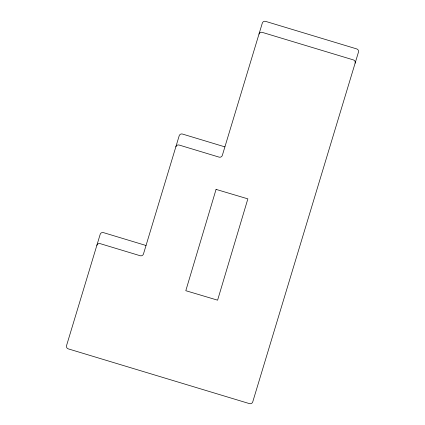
<?xml version="1.0" encoding="UTF-8"?>
<svg xmlns="http://www.w3.org/2000/svg" width="425" height="425" viewBox="0 0 425 425"><rect width="100%" height="100%" fill="white"/><g stroke="black" fill="none" stroke-linecap="round" stroke-linejoin="round"><path stroke-width="0.64" d="M224.905 146.875L182.442 134.045A2.614 2.614 0 0 0 179.185 135.787L143.459 253.996A2.614 2.614 0 0 1 140.202 255.738L100.103 243.621A2.614 2.614 0 0 0 96.852 245.363M146.025 245.496L103.429 232.618A2.614 2.614 0 0 0 100.172 234.361L66.544 345.615A2.614 2.614 0 0 0 68.292 348.872L249.486 403.638A2.614 2.614 0 0 0 252.742 401.896L358.456 52.163A2.614 2.614 0 0 0 356.708 48.912L265.572 21.362A2.614 2.614 0 0 0 262.315 23.104L222.333 155.375A2.614 2.614 0 0 1 219.077 157.123L179.116 145.042A2.614 2.614 0 0 0 175.86 146.79M355.13 63.166A2.614 2.614 0 0 0 353.382 59.909L262.246 32.364A2.614 2.614 0 0 0 258.99 34.106M216.065 189.391L185.805 290.705L217.6 300.172L247.86 198.863L216.065 189.391"/></g></svg>
